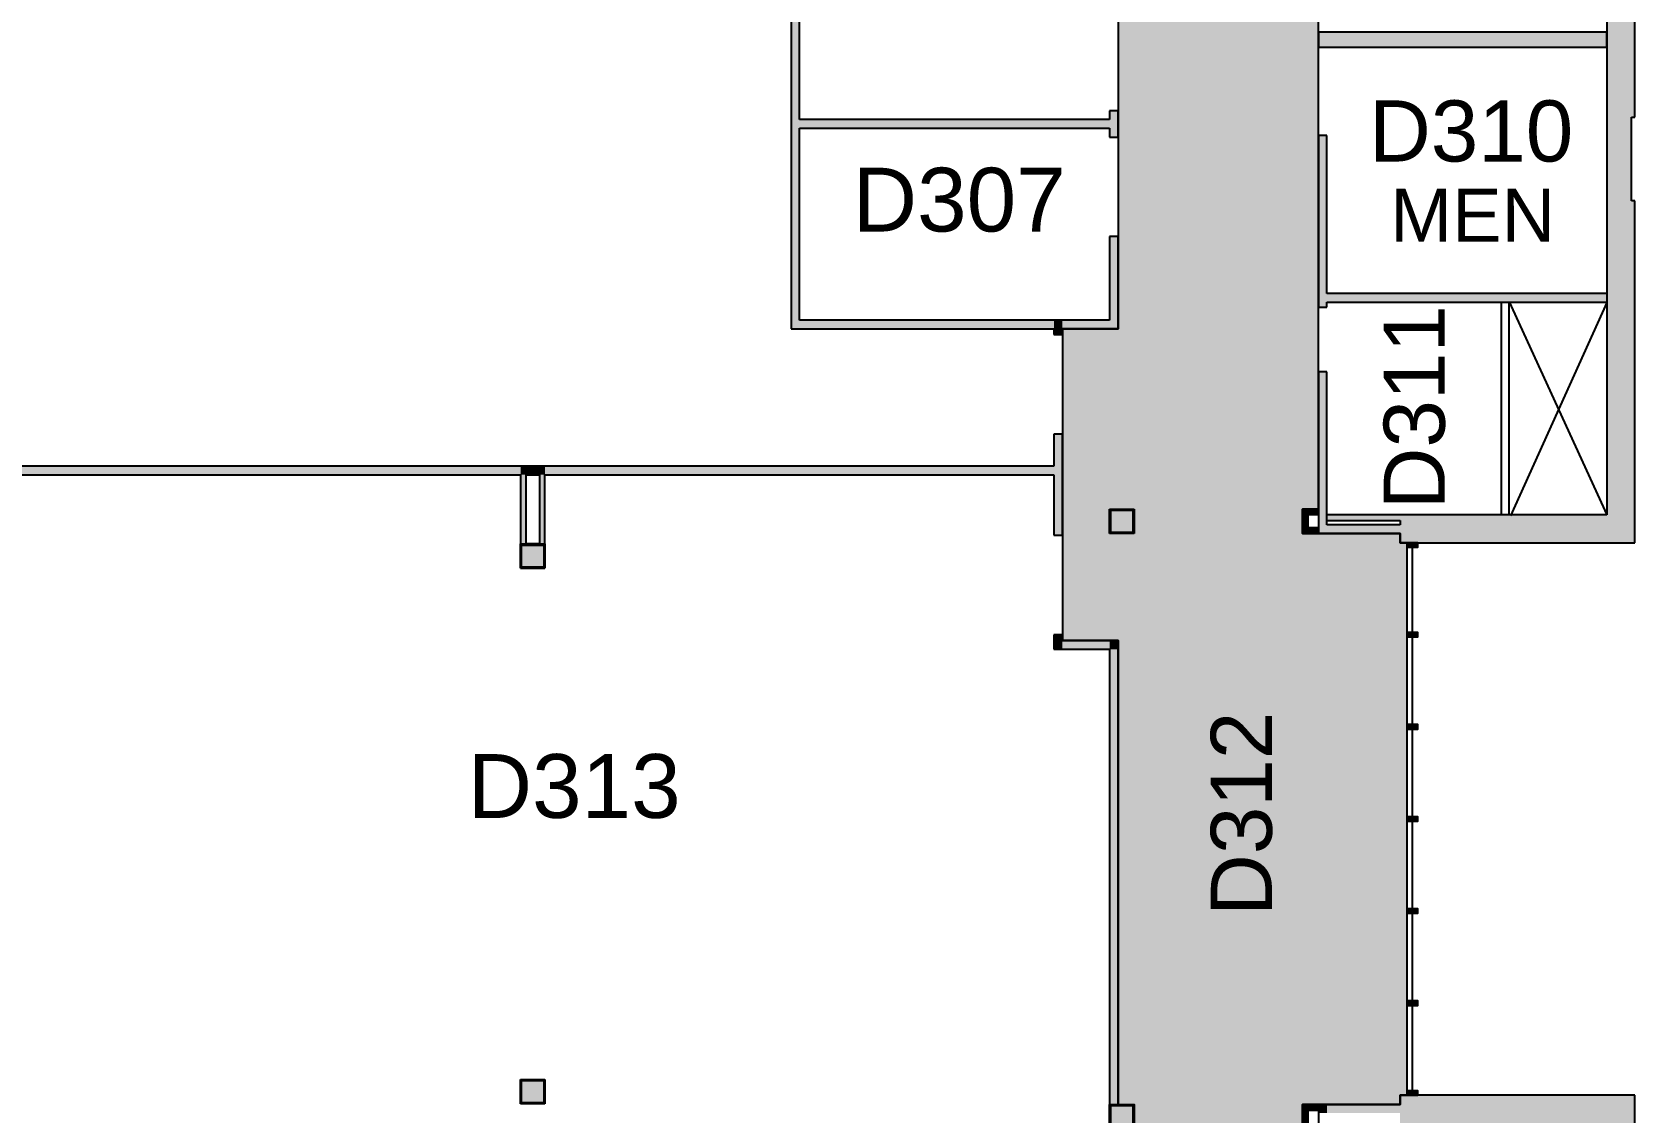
# Model space of a CAD drawing. Extents: x 2 to 4630, y -56 to 2885.
# Drawn here: x 3726 to 4630, y 1531 to 2141 of the extents above; entities that cross this region are included whole.
import ezdxf

# ---------------------------------------------------------------- set-up
doc = ezdxf.new("R2010")
doc.units = 0
doc.header["$LTSCALE"] = 0.004
for name, color, linetype in [('CORRIDOR_HATCH', 253, 'CONTINUOUS'), ('S-COLS', 7, 'CONTINUOUS'), ('SOLID', 7, 'CONTINUOUS'), ('STAIR', 251, 'CONTINUOUS'), ('TEXT', 7, 'CONTINUOUS'), ('WALL', 7, 'CONTINUOUS')]:
    doc.layers.add(name, color=color, linetype=linetype)
doc.styles.add('STYLE1', font='arial.ttf')
doc.styles.add('STYLE3', font='arial.ttf')

# ---------------------------------------------------------------- blocks, each defined once
blk = doc.blocks.new('*U282')
at = {"layer": 'SOLID'}
for points in [[(3673.88, 1890.75), (3673.88, 1895.63), (3679.63, 1890.75)], [(3679.63, 1890.75), (3673.88, 1895.63), (3679.63, 1895.63)], [(3679.63, 1890.75), (3679.63, 1895.63), (3682.78, 1890.75)], [(3682.78, 1890.75), (3679.63, 1895.63), (3682.78, 1895.63)], [(3682.78, 1890.75), (3682.78, 1895.63), (4001.48, 1890.75)], [(4001.48, 1890.75), (3682.78, 1895.63), (4001.48, 1895.63)], [(4001.48, 1890.75), (4001.48, 1895.63), (4004.63, 1890.75)], [(4004.63, 1890.75), (4001.48, 1895.63), (4004.63, 1895.63)], [(4004.63, 1890.75), (4004.63, 1895.63), (4012.11, 1890.75)], [(4012.11, 1890.75), (4004.63, 1895.63), (4012.11, 1895.63)], [(4012.11, 1890.75), (4012.11, 1895.63), (4015.26, 1890.75)], [(4015.26, 1890.75), (4012.11, 1895.63), (4015.26, 1895.63)], [(4015.26, 1890.75), (4015.26, 1895.63), (4302.49, 1890.75)], [(4302.49, 1890.75), (4015.26, 1895.63), (4302.49, 1895.63)]]:
    blk.add_solid(points, dxfattribs=at)
blk = doc.blocks.new('*U286')
at = {"layer": 'SOLID'}
for points in [[(4012.11, 1851.71), (4012.11, 1890.75), (4015.26, 1851.71)], [(4015.26, 1851.71), (4012.11, 1890.75), (4015.26, 1890.75)]]:
    blk.add_solid(points, dxfattribs=at)
blk = doc.blocks.new('*U287')
at = {"layer": 'SOLID'}
for points in [[(4001.48, 1851.71), (4001.48, 1890.75), (4004.63, 1851.71)], [(4004.63, 1851.71), (4001.48, 1890.75), (4004.63, 1890.75)]]:
    blk.add_solid(points, dxfattribs=at)
blk = doc.blocks.new('*U292')
at = {"layer": 'SOLID'}
for points in [[(4451.78, 1530.51), (4451.78, 1535.39), (4456.66, 1530.51)], [(4456.66, 1530.51), (4451.78, 1535.39), (4456.66, 1535.39)], [(4456.66, 1530.51), (4456.66, 1535.39), (4497.96, 1530.51)], [(4497.96, 1530.51), (4456.66, 1535.39), (4497.96, 1535.39)]]:
    blk.add_solid(points, dxfattribs=at)
blk = doc.blocks.new('*U300')
at = {"layer": 'SOLID'}
for points in [[(4456.66, 1857.61), (4456.66, 1862.5), (4497.96, 1857.61)], [(4497.96, 1857.61), (4456.66, 1862.5), (4497.96, 1862.5)]]:
    blk.add_solid(points, dxfattribs=at)
blk = doc.blocks.new('*U301')
at = {"layer": 'SOLID'}
for points in [[(4456.66, 1864.98), (4456.66, 1868.13), (4497.96, 1864.98)], [(4497.96, 1864.98), (4456.66, 1868.13), (4497.96, 1868.13)]]:
    blk.add_solid(points, dxfattribs=at)
blk = doc.blocks.new('*U305')
at = {"layer": 'SOLID'}
for points in [[(4614.69, 2092.52), (4614.69, 2532.88), (4628.46, 2092.52)], [(4628.46, 2092.52), (4614.69, 2532.88), (4628.46, 2532.88)], [(4628.46, 2092.52), (4628.46, 2532.88), (4630.48, 2092.52)], [(4630.48, 2092.52), (4628.46, 2532.88), (4630.48, 2532.88)]]:
    blk.add_solid(points, dxfattribs=at)
blk = doc.blocks.new('*U312')
at = {"layer": 'SOLID'}
for points in [[(4497.96, 1852.34), (4497.96, 1868.13), (4554.93, 1852.34)], [(4554.93, 1852.34), (4497.96, 1868.13), (4554.93, 1868.13)], [(4554.93, 1852.34), (4554.93, 1868.13), (4559.57, 1852.34)], [(4559.57, 1852.34), (4554.93, 1868.13), (4559.57, 1868.13)], [(4559.57, 1852.34), (4559.57, 1868.13), (4614.69, 1852.34)], [(4614.69, 1852.34), (4559.57, 1868.13), (4614.69, 1868.13)]]:
    blk.add_solid(points, dxfattribs=at)
blk = doc.blocks.new('*U313')
at = {"layer": 'SOLID'}
for points in [[(4497.96, 1524.88), (4497.96, 1540.67), (4614.69, 1524.88)], [(4614.69, 1524.88), (4497.96, 1540.67), (4614.69, 1540.67)], [(4614.69, 1524.88), (4614.69, 1540.67), (4630.48, 1524.88)], [(4630.48, 1524.88), (4614.69, 1540.67), (4630.48, 1540.67)]]:
    blk.add_solid(points, dxfattribs=at)
blk = doc.blocks.new('COLUMN_-_ARCHITECTURAL_-_1')
at = {"layer": 'S-COLS'}
for p, q in [((-175, 175), (175, 175)), ((-175, -175), (-175, 175)), ((-175, 159), (175, 159)), ((-159, -159), (-159, 159)), ((159, 159), (159, -159)), ((175, 175), (175, -175)), ((175, -159), (-175, -159)), ((175, -175), (-175, -175))]:
    blk.add_line(p, q, dxfattribs=at)
blk = doc.blocks.new('COLUMN_-_ARCHITECTURAL_-_2')
at = {"layer": 'S-COLS'}
for p, q in [((-175, 175), (175, 175)), ((-175, -175), (-175, 175)), ((-175, 159), (175, 159)), ((-159, -159), (-159, 159)), ((159, 159), (159, -159)), ((175, 175), (175, -175)), ((175, -159), (-175, -159)), ((175, -175), (-175, -175))]:
    blk.add_line(p, q, dxfattribs=at)
blk = doc.blocks.new('*U332')
at = {"layer": 'SOLID'}
for points in [[(4456.66, 1988.2), (4456.66, 1993.08), (4614.69, 1988.2)], [(4614.69, 1988.2), (4456.66, 1993.08), (4614.69, 1993.08)]]:
    blk.add_solid(points, dxfattribs=at)
blk = doc.blocks.new('*U344')
at = {"layer": 'SOLID'}
for points in [[(4333.97, 1973.16), (4333.97, 2025.16), (4338.86, 1973.16)], [(4338.86, 1973.16), (4333.97, 2025.16), (4338.86, 2025.16)]]:
    blk.add_solid(points, dxfattribs=at)
blk = doc.blocks.new('*U345')
at = {"layer": 'SOLID'}
for points in [[(4333.97, 2081.3), (4333.97, 2096.03), (4338.86, 2081.3)], [(4338.86, 2081.3), (4333.97, 2096.03), (4338.86, 2096.03)]]:
    blk.add_solid(points, dxfattribs=at)
blk = doc.blocks.new('COLUMN_-_ARCHITECTURAL_-_D')
at = {"layer": 'S-COLS'}
for p, q in [((-175, 175), (175, 175)), ((-175, -175), (-175, 175)), ((-175, 159), (175, 159)), ((-159, -159), (-159, 159)), ((159, 159), (159, -159)), ((175, 175), (175, -175)), ((175, -159), (-175, -159)), ((175, -175), (-175, -175))]:
    blk.add_line(p, q, dxfattribs=at)
blk = doc.blocks.new('COLUMN_-_ARCHITECTURAL_-_E')
at = {"layer": 'S-COLS'}
for p, q in [((-175, 175), (175, 175)), ((-175, -175), (-175, 175)), ((-175, 159), (175, 159)), ((-159, -159), (-159, 159)), ((159, 159), (159, -159)), ((175, 175), (175, -175)), ((175, -159), (-175, -159)), ((175, -175), (-175, -175))]:
    blk.add_line(p, q, dxfattribs=at)
blk = doc.blocks.new('*U364')
at = {"layer": 'SOLID'}
for points in [[(4442.88, 1868.24), (4442.88, 1871.39), (4446.03, 1868.24)], [(4446.03, 1868.24), (4442.88, 1871.39), (4446.03, 1871.39)], [(4446.03, 1868.24), (4446.03, 1871.39), (4451.78, 1868.24)], [(4451.78, 1868.24), (4446.03, 1871.39), (4451.78, 1871.39)]]:
    blk.add_solid(points, dxfattribs=at)
blk = doc.blocks.new('*U365')
at = {"layer": 'SOLID'}
for points in [[(4442.88, 1857.61), (4442.88, 1868.24), (4446.03, 1857.61)], [(4446.03, 1857.61), (4442.88, 1868.24), (4446.03, 1868.24)]]:
    blk.add_solid(points, dxfattribs=at)
blk = doc.blocks.new('*U366')
at = {"layer": 'SOLID'}
for points in [[(4446.03, 1857.61), (4446.03, 1860.76), (4451.78, 1857.61)], [(4451.78, 1857.61), (4446.03, 1860.76), (4451.78, 1860.76)]]:
    blk.add_solid(points, dxfattribs=at)
blk = doc.blocks.new('*U369')
at = {"layer": 'SOLID'}
for points in [[(4442.88, 1524.76), (4442.88, 1535.39), (4446.03, 1524.76)], [(4446.03, 1524.76), (4442.88, 1535.39), (4446.03, 1535.39)]]:
    blk.add_solid(points, dxfattribs=at)
blk = doc.blocks.new('*U370')
at = {"layer": 'SOLID'}
for points in [[(4446.03, 1532.24), (4446.03, 1535.39), (4451.78, 1532.24)], [(4451.78, 1532.24), (4446.03, 1535.39), (4451.78, 1535.39)]]:
    blk.add_solid(points, dxfattribs=at)
blk = doc.blocks.new('*U375')
at = {"layer": 'SOLID'}
for points in [[(4001.48, 1837.93), (4001.48, 1851.71), (4004.63, 1837.93)], [(4004.63, 1837.93), (4001.48, 1851.71), (4004.63, 1851.71)], [(4004.63, 1837.93), (4004.63, 1851.71), (4012.11, 1837.93)], [(4012.11, 1837.93), (4004.63, 1851.71), (4012.11, 1851.71)], [(4012.11, 1837.93), (4012.11, 1851.71), (4015.26, 1837.93)], [(4015.26, 1837.93), (4012.11, 1851.71), (4015.26, 1851.71)]]:
    blk.add_solid(points, dxfattribs=at)
blk = doc.blocks.new('*U388')
at = {"layer": 'SOLID'}
for points in [[(4159.02, 2086.23), (4159.02, 2091.11), (4333.97, 2086.23)], [(4333.97, 2086.23), (4159.02, 2091.11), (4333.97, 2091.11)]]:
    blk.add_solid(points, dxfattribs=at)
blk = doc.blocks.new('*U389')
at = {"layer": 'SOLID'}
for points in [[(4154.14, 1973.16), (4154.14, 2538.51), (4159.02, 1973.16)], [(4159.02, 1973.16), (4154.14, 2538.51), (4159.02, 2538.51)]]:
    blk.add_solid(points, dxfattribs=at)
blk = doc.blocks.new('*U394')
at = {"layer": 'SOLID'}
for points in [[(4159.02, 1973.16), (4159.02, 1978.04), (4302.49, 1973.16)], [(4302.49, 1973.16), (4159.02, 1978.04), (4302.49, 1978.04)], [(4302.49, 1973.16), (4302.49, 1978.04), (4307.37, 1973.16)], [(4307.37, 1973.16), (4302.49, 1978.04), (4307.37, 1978.04)], [(4307.37, 1973.16), (4307.37, 1978.04), (4333.97, 1973.16)], [(4333.97, 1973.16), (4307.37, 1978.04), (4333.97, 1978.04)]]:
    blk.add_solid(points, dxfattribs=at)
blk = doc.blocks.new('*U395')
at = {"layer": 'SOLID'}
for points in [[(4302.49, 1792.25), (4302.49, 1800.47), (4307.37, 1792.25)], [(4307.37, 1792.25), (4302.49, 1800.47), (4307.37, 1800.47)]]:
    blk.add_solid(points, dxfattribs=at)
blk = doc.blocks.new('*U396')
at = {"layer": 'SOLID'}
for points in [[(4302.49, 1856.62), (4302.49, 1913.67), (4307.37, 1856.62)], [(4307.37, 1856.62), (4302.49, 1913.67), (4307.37, 1913.67)]]:
    blk.add_solid(points, dxfattribs=at)
blk = doc.blocks.new('*U397')
at = {"layer": 'SOLID'}
for points in [[(4302.49, 1969.81), (4302.49, 1973.16), (4307.37, 1969.81)], [(4307.37, 1969.81), (4302.49, 1973.16), (4307.37, 1973.16)]]:
    blk.add_solid(points, dxfattribs=at)
blk = doc.blocks.new('*U398')
at = {"layer": 'SOLID'}
for points in [[(4307.37, 1792.25), (4307.37, 1797.13), (4333.97, 1792.25)], [(4333.97, 1792.25), (4307.37, 1797.13), (4333.97, 1797.13)], [(4333.97, 1792.25), (4333.97, 1797.13), (4338.86, 1792.25)], [(4338.86, 1792.25), (4333.97, 1797.13), (4338.86, 1797.13)]]:
    blk.add_solid(points, dxfattribs=at)
blk = doc.blocks.new('*U400')
at = {"layer": 'SOLID'}
for points in [[(4333.97, 1535.39), (4333.97, 1792.25), (4338.86, 1535.39)], [(4338.86, 1535.39), (4333.97, 1792.25), (4338.86, 1792.25)]]:
    blk.add_solid(points, dxfattribs=at)
blk = doc.blocks.new('*U415')
at = {"layer": 'SOLID'}
for points in [[(4451.78, 1857.61), (4451.78, 1948.79), (4456.66, 1857.61)], [(4456.66, 1857.61), (4451.78, 1948.79), (4456.66, 1948.79)]]:
    blk.add_solid(points, dxfattribs=at)
blk = doc.blocks.new('*U416')
at = {"layer": 'SOLID'}
for points in [[(4451.78, 1985.25), (4451.78, 2082.12), (4456.66, 1985.25)], [(4456.66, 1985.25), (4451.78, 2082.12), (4456.66, 2082.12)]]:
    blk.add_solid(points, dxfattribs=at)
blk = doc.blocks.new('*U438')
at = {"layer": 'SOLID'}
for points in [[(4614.69, 1852.34), (4614.69, 2045.27), (4628.46, 1852.34)], [(4628.46, 1852.34), (4614.69, 2045.27), (4628.46, 2045.27)], [(4628.46, 1852.34), (4628.46, 2045.27), (4630.48, 1852.34)], [(4630.48, 1852.34), (4628.46, 2045.27), (4630.48, 2045.27)]]:
    blk.add_solid(points, dxfattribs=at)
blk = doc.blocks.new('*U439')
at = {"layer": 'SOLID'}
for points in [[(4614.69, 2045.27), (4614.69, 2092.52), (4628.46, 2045.27)], [(4628.46, 2045.27), (4614.69, 2092.52), (4628.46, 2092.52)]]:
    blk.add_solid(points, dxfattribs=at)
blk = doc.blocks.new('*U472')
at = {"layer": 'SOLID'}
for points in [[(4333.97, 1857.61), (4333.97, 1871.39), (4338.86, 1857.61)], [(4338.86, 1857.61), (4333.97, 1871.39), (4338.86, 1871.39)], [(4338.86, 1857.61), (4338.86, 1871.39), (4347.75, 1857.61)], [(4347.75, 1857.61), (4338.86, 1871.39), (4347.75, 1871.39)]]:
    blk.add_solid(points, dxfattribs=at)
blk = doc.blocks.new('*U473')
at = {"layer": 'SOLID'}
for points in [[(4001.48, 1535.76), (4001.48, 1549.54), (4006.36, 1535.76)], [(4006.36, 1535.76), (4001.48, 1549.54), (4006.36, 1549.54)], [(4006.36, 1535.76), (4006.36, 1549.54), (4015.26, 1535.76)], [(4015.26, 1535.76), (4006.36, 1549.54), (4015.26, 1549.54)]]:
    blk.add_solid(points, dxfattribs=at)
blk = doc.blocks.new('*U474')
at = {"layer": 'SOLID'}
for points in [[(4333.97, 1521.61), (4333.97, 1535.39), (4338.86, 1521.61)], [(4338.86, 1521.61), (4333.97, 1535.39), (4338.86, 1535.39)], [(4338.86, 1521.61), (4338.86, 1535.39), (4347.75, 1521.61)], [(4347.75, 1521.61), (4338.86, 1535.39), (4347.75, 1535.39)]]:
    blk.add_solid(points, dxfattribs=at)
blk = doc.blocks.new('*U486')
at = {"layer": 'SOLID'}
for points in [[(4501.89, 1540.67), (4501.89, 1543.19), (4501.89, 1543.19)], [(4501.89, 1540.67), (4501.89, 1543.19), (4507.88, 1540.67)], [(4507.88, 1540.67), (4501.89, 1543.19), (4507.88, 1543.19)], [(4507.88, 1540.67), (4507.88, 1543.19), (4507.88, 1543.19)]]:
    blk.add_solid(points, dxfattribs=at)
blk = doc.blocks.new('*U487')
at = {"layer": 'SOLID'}
for points in [[(4501.89, 1849.82), (4501.89, 1852.34), (4501.89, 1852.34)], [(4501.89, 1849.82), (4501.89, 1852.34), (4507.88, 1849.82)], [(4507.88, 1849.82), (4501.89, 1852.34), (4507.88, 1852.34)], [(4507.88, 1849.82), (4507.88, 1852.34), (4507.88, 1852.34)]]:
    blk.add_solid(points, dxfattribs=at)
blk = doc.blocks.new('*U488')
at = {"layer": 'SOLID'}
for points in [[(4501.89, 1799.19), (4501.89, 1801.71), (4501.89, 1801.71)], [(4501.89, 1799.19), (4501.89, 1801.71), (4507.88, 1799.19)], [(4507.88, 1799.19), (4501.89, 1801.71), (4507.88, 1801.71)], [(4507.88, 1799.19), (4507.88, 1801.71), (4507.88, 1801.71)]]:
    blk.add_solid(points, dxfattribs=at)
blk = doc.blocks.new('*U489')
at = {"layer": 'SOLID'}
for points in [[(4501.89, 1747.21), (4501.89, 1749.73), (4501.89, 1749.73)], [(4501.89, 1747.21), (4501.89, 1749.73), (4507.88, 1747.21)], [(4507.88, 1747.21), (4501.89, 1749.73), (4507.88, 1749.73)], [(4507.88, 1747.21), (4507.88, 1749.73), (4507.88, 1749.73)]]:
    blk.add_solid(points, dxfattribs=at)
blk = doc.blocks.new('*U490')
at = {"layer": 'SOLID'}
for points in [[(4501.89, 1695.24), (4501.89, 1697.76), (4501.89, 1697.76)], [(4501.89, 1695.24), (4501.89, 1697.76), (4507.88, 1695.24)], [(4507.88, 1695.24), (4501.89, 1697.76), (4507.88, 1697.76)], [(4507.88, 1695.24), (4507.88, 1697.76), (4507.88, 1697.76)]]:
    blk.add_solid(points, dxfattribs=at)
blk = doc.blocks.new('*U491')
at = {"layer": 'SOLID'}
for points in [[(4501.89, 1643.27), (4501.89, 1645.79), (4501.89, 1645.79)], [(4501.89, 1643.27), (4501.89, 1645.79), (4507.88, 1643.27)], [(4507.88, 1643.27), (4501.89, 1645.79), (4507.88, 1645.79)], [(4507.88, 1643.27), (4507.88, 1645.79), (4507.88, 1645.79)]]:
    blk.add_solid(points, dxfattribs=at)
blk = doc.blocks.new('*U492')
at = {"layer": 'SOLID'}
for points in [[(4501.89, 1591.3), (4501.89, 1593.82), (4501.89, 1593.82)], [(4501.89, 1591.3), (4501.89, 1593.82), (4507.88, 1591.3)], [(4507.88, 1591.3), (4501.89, 1593.82), (4507.88, 1593.82)], [(4507.88, 1591.3), (4507.88, 1593.82), (4507.88, 1593.82)]]:
    blk.add_solid(points, dxfattribs=at)
blk = doc.blocks.new('*U524')
at = {"layer": 'SOLID'}
for points in [[(4451.78, 2132), (4451.78, 2140.51), (4614.69, 2132)], [(4614.69, 2132), (4451.78, 2140.51), (4614.69, 2140.51)]]:
    blk.add_solid(points, dxfattribs=at)
blk = doc.blocks.new('*U547')
at = {"layer": 'CORRIDOR_HATCH'}
for points in [[(4347.75, 849.61), (4347.75, 2543.39), (4362.55, 849.61)], [(4362.55, 849.61), (4347.75, 2543.39), (4362.55, 2543.39)], [(4362.55, 849.61), (4362.55, 2543.39), (4442.88, 849.61)], [(4442.88, 849.61), (4362.55, 2543.39), (4442.88, 2543.39)], [(4338.86, 1535.39), (4338.86, 2193.61), (4347.75, 1535.39)], [(4347.75, 1535.39), (4338.86, 2193.61), (4347.75, 2193.61)], [(4442.88, 1871.39), (4442.88, 2193.61), (4451.78, 1871.39)], [(4451.78, 1871.39), (4442.88, 2193.61), (4451.78, 2193.61)], [(4307.37, 1797.13), (4307.37, 1973.16), (4318.64, 1797.13)], [(4318.64, 1797.13), (4307.37, 1973.16), (4318.64, 1973.16)], [(4318.64, 1797.13), (4318.64, 1973.16), (4333.61, 1797.13)], [(4333.61, 1797.13), (4318.64, 1973.16), (4333.61, 1973.16)], [(4333.61, 1797.13), (4333.61, 1973.16), (4338.86, 1797.13)], [(4338.86, 1797.13), (4333.61, 1973.16), (4338.86, 1973.16)], [(4442.88, 1535.39), (4442.88, 1857.61), (4451.78, 1535.39)], [(4451.78, 1535.39), (4442.88, 1857.61), (4451.78, 1857.61)], [(4451.78, 1535.39), (4451.78, 1857.61), (4459.02, 1535.39)], [(4459.02, 1535.39), (4451.78, 1857.61), (4459.02, 1857.61)], [(4459.02, 1535.39), (4459.02, 1857.61), (4497.96, 1535.39)], [(4497.96, 1535.39), (4459.02, 1857.61), (4497.96, 1857.61)], [(4497.96, 1540.67), (4497.96, 1852.34), (4498.07, 1540.67)], [(4498.07, 1540.67), (4497.96, 1852.34), (4498.07, 1852.34)], [(4498.07, 1540.67), (4498.07, 1852.34), (4498.07, 1540.67)], [(4498.07, 1540.67), (4498.07, 1852.34), (4498.07, 1852.34)], [(4498.07, 1540.67), (4498.07, 1852.34), (4501.89, 1540.67)], [(4501.89, 1540.67), (4498.07, 1852.34), (4501.89, 1852.34)]]:
    blk.add_solid(points, dxfattribs=at)

msp = doc.modelspace()

# ---------------------------------------------------------------- linework, layer by layer
at = {"layer": 'CORRIDOR_HATCH'}
for points in [[(4338.86, 2193.61), (4338.86, 1973.16), (4307.37, 1973.16), (4307.37, 1797.13), (4338.86, 1797.13), (4338.86, 1535.39), (4347.75, 1535.39), (4347.75, 1521.61)], [(4442.88, 1521.61), (4442.88, 1535.39), (4451.78, 1535.39), (4497.96, 1535.39), (4497.96, 1540.67), (4501.89, 1540.67), (4501.89, 1852.34), (4497.96, 1852.34), (4497.96, 1857.61), (4442.88, 1857.61), (4442.88, 1871.39), (4451.78, 1871.39), (4451.78, 2193.61)]]:
    msp.add_lwpolyline(points, dxfattribs=at)
at = {"layer": 'SOLID'}
msp.add_line((4614.69, 2140.51), (4614.69, 2132), dxfattribs=at)
at = {"layer": 'STAIR'}
for p, q in [((4559.57, 1988.28), (4614.69, 1868.13)), ((4614.55, 1987.96), (4560.27, 1867.5))]:
    msp.add_line(p, q, dxfattribs=at)
at = {"layer": 'WALL'}
for p, q in [((4630.48, 2092.52), (4630.48, 2548.67)), ((4154.14, 2538.51), (4154.14, 1973.16)), ((4614.69, 2279.46), (4614.69, 2140.51)), ((4159.02, 2091.11), (4159.02, 2199.3)), ((4451.78, 2140.51), (4451.78, 2132)), ((4614.69, 2140.51), (4451.78, 2140.51)), ((4614.69, 2132), (4614.69, 2140.51)), ((4451.78, 2132), (4614.69, 2132)), ((4614.69, 2132), (4614.69, 1868.13)), ((4333.97, 2091.11), (4159.02, 2091.11)), ((4333.97, 2096.03), (4333.97, 2091.11)), ((4338.86, 2096.03), (4333.97, 2096.03)), ((4338.86, 2081.3), (4338.86, 2096.03)), ((4628.46, 2092.52), (4630.48, 2092.52)), ((4628.46, 2045.27), (4628.46, 2092.52)), ((4159.02, 2086.23), (4333.97, 2086.23)), ((4159.02, 1978.04), (4159.02, 2086.23)), ((4333.97, 2086.23), (4333.97, 2081.3)), ((4333.97, 2081.3), (4338.86, 2081.3)), ((4451.78, 2082.12), (4451.78, 1985.25)), ((4456.66, 2082.12), (4451.78, 2082.12)), ((4456.66, 1993.08), (4456.66, 2082.12)), ((4630.48, 2045.27), (4628.46, 2045.27)), ((4630.48, 1852.34), (4630.48, 2045.27)), ((4333.97, 2025.16), (4333.97, 1978.04)), ((4338.86, 2025.16), (4333.97, 2025.16)), ((4338.86, 1973.16), (4338.86, 2025.16)), ((4614.69, 1993.08), (4456.66, 1993.08)), ((4451.78, 1985.25), (4456.66, 1985.25)), ((4456.66, 1988.2), (4614.69, 1988.2)), ((4456.66, 1985.25), (4456.66, 1988.2)), ((4554.93, 1988.2), (4554.93, 1868.13)), ((4559.57, 1868.13), (4559.57, 1988.2)), ((4154.14, 1973.16), (4302.49, 1973.16)), ((4333.97, 1978.04), (4159.02, 1978.04)), ((4302.49, 1973.16), (4302.49, 1969.81)), ((4307.37, 1973.16), (4338.86, 1973.16)), ((4307.37, 1969.81), (4307.37, 1973.16)), ((4302.49, 1969.81), (4307.37, 1969.81)), ((4451.78, 1948.79), (4451.78, 1857.61)), ((4456.66, 1948.79), (4451.78, 1948.79)), ((4456.66, 1862.5), (4456.66, 1948.79)), ((4302.49, 1913.67), (4302.49, 1895.63)), ((4307.37, 1913.67), (4302.49, 1913.67)), ((4307.37, 1856.62), (4307.37, 1913.67)), ((4302.49, 1895.63), (3673.88, 1895.63)), ((3682.78, 1890.75), (4001.48, 1890.75)), ((4001.48, 1890.75), (4001.48, 1851.71)), ((4004.63, 1890.75), (4012.11, 1890.75)), ((4004.63, 1851.71), (4004.63, 1890.75)), ((4012.11, 1890.75), (4012.11, 1851.71)), ((4015.26, 1890.75), (4302.49, 1890.75)), ((4015.26, 1851.71), (4015.26, 1890.75)), ((4302.49, 1890.75), (4302.49, 1856.62)), ((4451.78, 1871.39), (4442.88, 1871.39)), ((4442.88, 1871.39), (4442.88, 1857.61)), ((4446.03, 1868.24), (4451.78, 1868.24)), ((4446.03, 1860.76), (4446.03, 1868.24)), ((4554.93, 1868.13), (4456.66, 1868.13)), ((4456.66, 1864.98), (4497.96, 1864.98)), ((4497.96, 1864.98), (4497.96, 1862.5)), ((4559.57, 1868.13), (4554.93, 1868.13)), ((4614.69, 1868.13), (4559.57, 1868.13)), ((4302.49, 1856.62), (4307.37, 1856.62)), ((4442.88, 1857.61), (4497.96, 1857.61)), ((4451.78, 1860.76), (4446.03, 1860.76)), ((4497.96, 1862.5), (4456.66, 1862.5)), ((4497.96, 1857.61), (4497.96, 1852.34)), ((4001.48, 1851.71), (4001.48, 1837.93)), ((4012.11, 1851.71), (4004.63, 1851.71)), ((4015.26, 1837.93), (4015.26, 1851.71)), ((4497.96, 1852.34), (4630.48, 1852.34)), ((4504.88, 1801.71), (4504.88, 1849.82)), ((4001.48, 1837.93), (4015.26, 1837.93)), ((4302.49, 1800.47), (4302.49, 1792.25)), ((4307.37, 1800.47), (4302.49, 1800.47)), ((4307.37, 1797.13), (4307.37, 1800.47)), ((4302.49, 1792.25), (4333.97, 1792.25)), ((4338.86, 1797.13), (4307.37, 1797.13)), ((4333.97, 1792.25), (4333.97, 1535.39)), ((4338.86, 1535.39), (4338.86, 1797.13)), ((4504.88, 1749.73), (4504.88, 1799.19)), ((4504.88, 1697.76), (4504.88, 1747.21)), ((4504.88, 1645.79), (4504.88, 1695.24)), ((4504.88, 1593.82), (4504.88, 1643.27)), ((4504.88, 1543.19), (4504.88, 1591.3)), ((4630.48, 1540.67), (4497.96, 1540.67)), ((4497.96, 1540.67), (4497.96, 1535.39)), ((4630.48, 1347.74), (4630.48, 1540.67)), ((4442.88, 1535.39), (4442.88, 1521.61)), ((4497.96, 1535.39), (4442.88, 1535.39)), ((4446.03, 1524.76), (4446.03, 1532.24)), ((4446.03, 1532.24), (4451.78, 1532.24)), ((4451.78, 1535.39), (4451.78, 1518.54)), ((4451.78, 1532.24), (4451.78, 1535.39))]:
    msp.add_line(p, q, dxfattribs=at)
for points in [[(4501.89, 1849.82), (4507.88, 1849.82), (4507.88, 1852.34), (4501.89, 1852.34)], [(4501.89, 1799.19), (4507.88, 1799.19), (4507.88, 1801.71), (4501.89, 1801.71)], [(4501.89, 1747.21), (4507.88, 1747.21), (4507.88, 1749.73), (4501.89, 1749.73)], [(4501.89, 1695.24), (4507.88, 1695.24), (4507.88, 1697.76), (4501.89, 1697.76)], [(4501.89, 1643.27), (4507.88, 1643.27), (4507.88, 1645.79), (4501.89, 1645.79)], [(4501.89, 1591.3), (4507.88, 1591.3), (4507.88, 1593.82), (4501.89, 1593.82)], [(4501.89, 1540.67), (4507.88, 1540.67), (4507.88, 1543.19), (4501.89, 1543.19)]]:
    msp.add_lwpolyline(points, close=True, dxfattribs=at)

# ---------------------------------------------------------------- block references
at = {"layer": 'CORRIDOR_HATCH'}
msp.add_blockref('*U547', (0, 0), dxfattribs=at)
at = {"layer": 'SOLID'}
for name in ['*U389', '*U305', '*U524', '*U388', '*U345', '*U439', '*U416', '*U438', '*U344', '*U332', '*U394', '*U397', '*U415', '*U396', '*U282', '*U287', '*U286', '*U472', '*U364', '*U365', '*U301', '*U312', '*U366', '*U300', '*U375', '*U487', '*U395', '*U488', '*U398', '*U400', '*U489', '*U490', '*U491', '*U492', '*U473', '*U313', '*U486', '*U474', '*U369', '*U370', '*U292']:
    msp.add_blockref(name, (0, 0), dxfattribs=at)
at = {"layer": 'WALL', "xscale": 0.0393700787399212, "yscale": 0.0393700787399212, "zscale": 0.0393700787399212, "rotation": 270}
for name, p in [('COLUMN_-_ARCHITECTURAL_-_1', (4340.86, 1864.5)), ('COLUMN_-_ARCHITECTURAL_-_D', (4008.37, 1844.82)), ('COLUMN_-_ARCHITECTURAL_-_E', (4008.37, 1542.65)), ('COLUMN_-_ARCHITECTURAL_-_2', (4340.86, 1528.5))]:
    msp.add_blockref(name, p, dxfattribs=at)

# ---------------------------------------------------------------- texts
at = {"layer": 'TEXT', "linetype": 'CONTINUOUS'}
for s, height, style, p in [('D310', 34.5, 'STYLE1', (4480.46, 2067.47)), ('D307', 36, 'STYLE1', (4188.99, 2027.97)), ('MEN', 30, 'STYLE3', (4492.36, 2022.17)), ('D313', 36, 'STYLE1', (3971.67, 1697.11))]:
    msp.add_text(s, height=height, dxfattribs=dict(at, style=style)).set_placement(p)
at = {"layer": 'TEXT', "linetype": 'CONTINUOUS', "style": 'STYLE1'}
for s, p in [('D311', (4523.16, 1871.28)), ('D312', (4425.56, 1641.84))]:
    msp.add_text(s, height=34.5, rotation=90, dxfattribs=at).set_placement(p)

doc.saveas('drawing.dxf')
